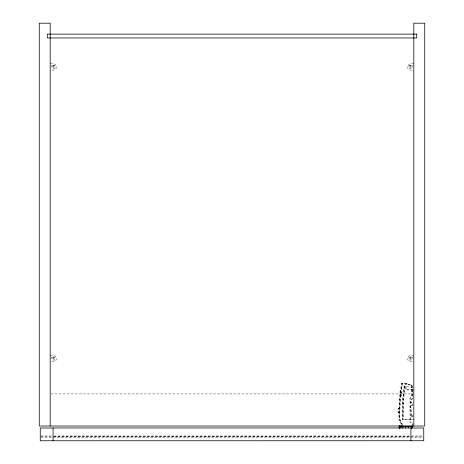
<?xml version="1.0" encoding="UTF-8"?>
<svg xmlns="http://www.w3.org/2000/svg" width="464" height="464" viewBox="0 0 464 464"><rect width="100%" height="100%" fill="white"/><g stroke="black" fill="none" stroke-linecap="round" stroke-linejoin="round"><path stroke-width="0.35" stroke-dasharray="2.32 1.74" d="M404.324 386.077L402.92 399.052L402.45 419.526L413.9 419.526M404.759 386.089L403.373 398.994L402.909 419.404M404.991 386.216L403.599 399.121L403.135 419.526M402.178 383.148L400.154 398.709L399.475 414.375L399.475 418.795L402.149 424.183L402.149 425.447M402.41 383.27L400.38 398.837L399.707 414.497L399.707 418.922L402.381 424.311M412.89 389.36L412.247 389.806L405.809 389.806L405.809 383.919L407.253 383.125L407.85 383.444L408.163 384.424M413.122 389.487L412.479 389.934L406.041 389.934L406.041 384.047L407.485 383.252L408.076 383.566L408.39 384.552M413.047 415.686L411.916 416.04L411.916 416.869L410.797 416.869L411.15 414.961L410.797 407.595L410.112 407.595L410.112 405.379L412.171 405.379L412.171 402.845L410.797 402.845L410.797 400.705L412.374 398.182L412.374 387.713M413.279 415.814L412.148 416.167L412.148 416.991L411.029 416.991L411.377 415.089L411.029 407.723L410.344 407.723L410.344 405.507L412.403 405.507L412.403 402.972L411.029 402.972L411.029 400.832L412.606 398.309L412.606 387.84L404.092 385.949L402.688 398.924L402.218 419.404L413.668 419.404M50.182 63.672L53.795 63.672A3.242 3.242 0 0 1 53.795 70.099L50.182 70.099M413.818 63.672L410.205 63.672A3.242 3.242 0 0 0 410.205 70.099L413.818 70.099M50.988 65.308L51.388 65.308L51.388 68.469L50.988 68.469M413.012 65.308L412.612 65.308L412.612 68.469L413.012 68.469M50.182 355.354L53.795 355.354A3.242 3.242 0 0 1 53.795 361.775L50.182 361.775M413.818 355.354L410.205 355.354A3.242 3.242 0 0 0 410.205 361.775L413.818 361.775M50.988 356.984L51.388 356.984L51.388 360.145L50.988 360.145M413.012 356.984L412.612 356.984L412.612 360.145L413.012 360.145M400.531 390.932L400.026 390.932L399.898 396.041M400.763 391.059L400.252 391.059L400.13 396.163M50.907 393.901L413.093 393.901M400.502 396.041L401.053 396.041L401.053 391.796M400.728 396.163L401.285 396.163L401.285 391.918M399.492 399.301L400.125 399.301M402.677 399.301L403.361 399.301M399.724 399.429L400.357 399.429M402.903 399.429L403.587 399.429M399.22 403.686L399.939 403.686M402.52 403.686L403.204 403.686M399.452 403.813L400.165 403.813M402.746 403.813L403.431 403.813M399.11 408.349L398.06 408.349L398.06 412.786L398.999 412.786M399.336 408.477L398.292 408.477L398.292 412.914L399.231 412.914M40.867 435.98L52.432 435.98M53.801 435.98L410.199 435.98M411.568 435.98L423.133 435.98M53.801 436.496L410.199 436.496M40.867 436.624L53.076 436.624M53.801 436.607L410.199 436.624M411.052 436.624L423.133 436.624M40.867 437.587L423.133 437.587M410.756 384.975L413.256 387.249M411.04 385.091L413.03 387.121M401.696 424.45L399.081 419.183L399.516 401.099L401.749 383.131L411.957 385.306L411.957 395.595L410.24 398.338L410.24 422.344M401.464 424.322L398.849 419.056L399.284 400.971L401.517 383.003L411.725 385.178L411.725 395.467L410.008 398.211L410.008 422.217L412.676 423.394L412.676 425.442M412.444 423.267L412.444 425.32M410.402 65.308L410.402 68.469M410.402 356.984L410.402 360.145M410.002 65.308L410.002 68.469M410.002 356.984L410.002 360.145M53.998 65.308L53.998 68.469M53.998 356.984L53.998 360.145M53.598 65.308L53.598 68.469M53.598 356.984L53.598 360.145M53.795 65.279L53.383 65.337A1.607 1.607 0 0 0 53.383 68.44L54.213 68.44A1.607 1.607 0 0 0 54.213 65.337L53.795 65.279M410.205 65.279L409.787 65.337A1.607 1.607 0 0 0 409.787 68.44L410.617 68.44A1.607 1.607 0 0 0 410.617 65.337L410.205 65.279M53.795 356.961L53.383 357.013A1.607 1.607 0 0 0 53.383 360.116L54.213 360.116A1.607 1.607 0 0 0 54.213 357.013L53.795 356.961M410.205 356.961L409.787 357.013A1.607 1.607 0 0 0 409.787 360.116L410.617 360.116A1.607 1.607 0 0 0 410.617 357.013L410.205 356.961"/><path stroke-width="0.7" d="M410.942 428.017L423.736 427.988L423.76 440.736L40.264 440.765L40.264 427.988L53.058 428.017M412.067 426.451L412.676 426.126M402.021 426.074L399.139 426.074L399.139 427.976M413.818 426.022L413.818 23.2L424.74 23.2L424.74 426.022L39.26 426.022L39.26 23.2L50.182 23.2L50.182 426.022M412.067 428.104L412.067 426.201L399.371 426.201L399.371 428.104M411.835 426.074L411.835 427.976M411.377 426.201L411.377 428.104M410.924 440.794L410.924 427.953L53.076 427.953L53.076 440.794M408.268 426.201L408.268 428.104M405.374 426.201L405.374 428.104M402.885 426.201L402.885 428.104M400.977 426.201L400.977 428.104M399.777 426.201L399.777 428.104M399.55 426.074L399.55 427.976M416.707 34.121L47.293 34.121L47.293 37.978L416.707 37.978L416.707 34.121"/></g></svg>
